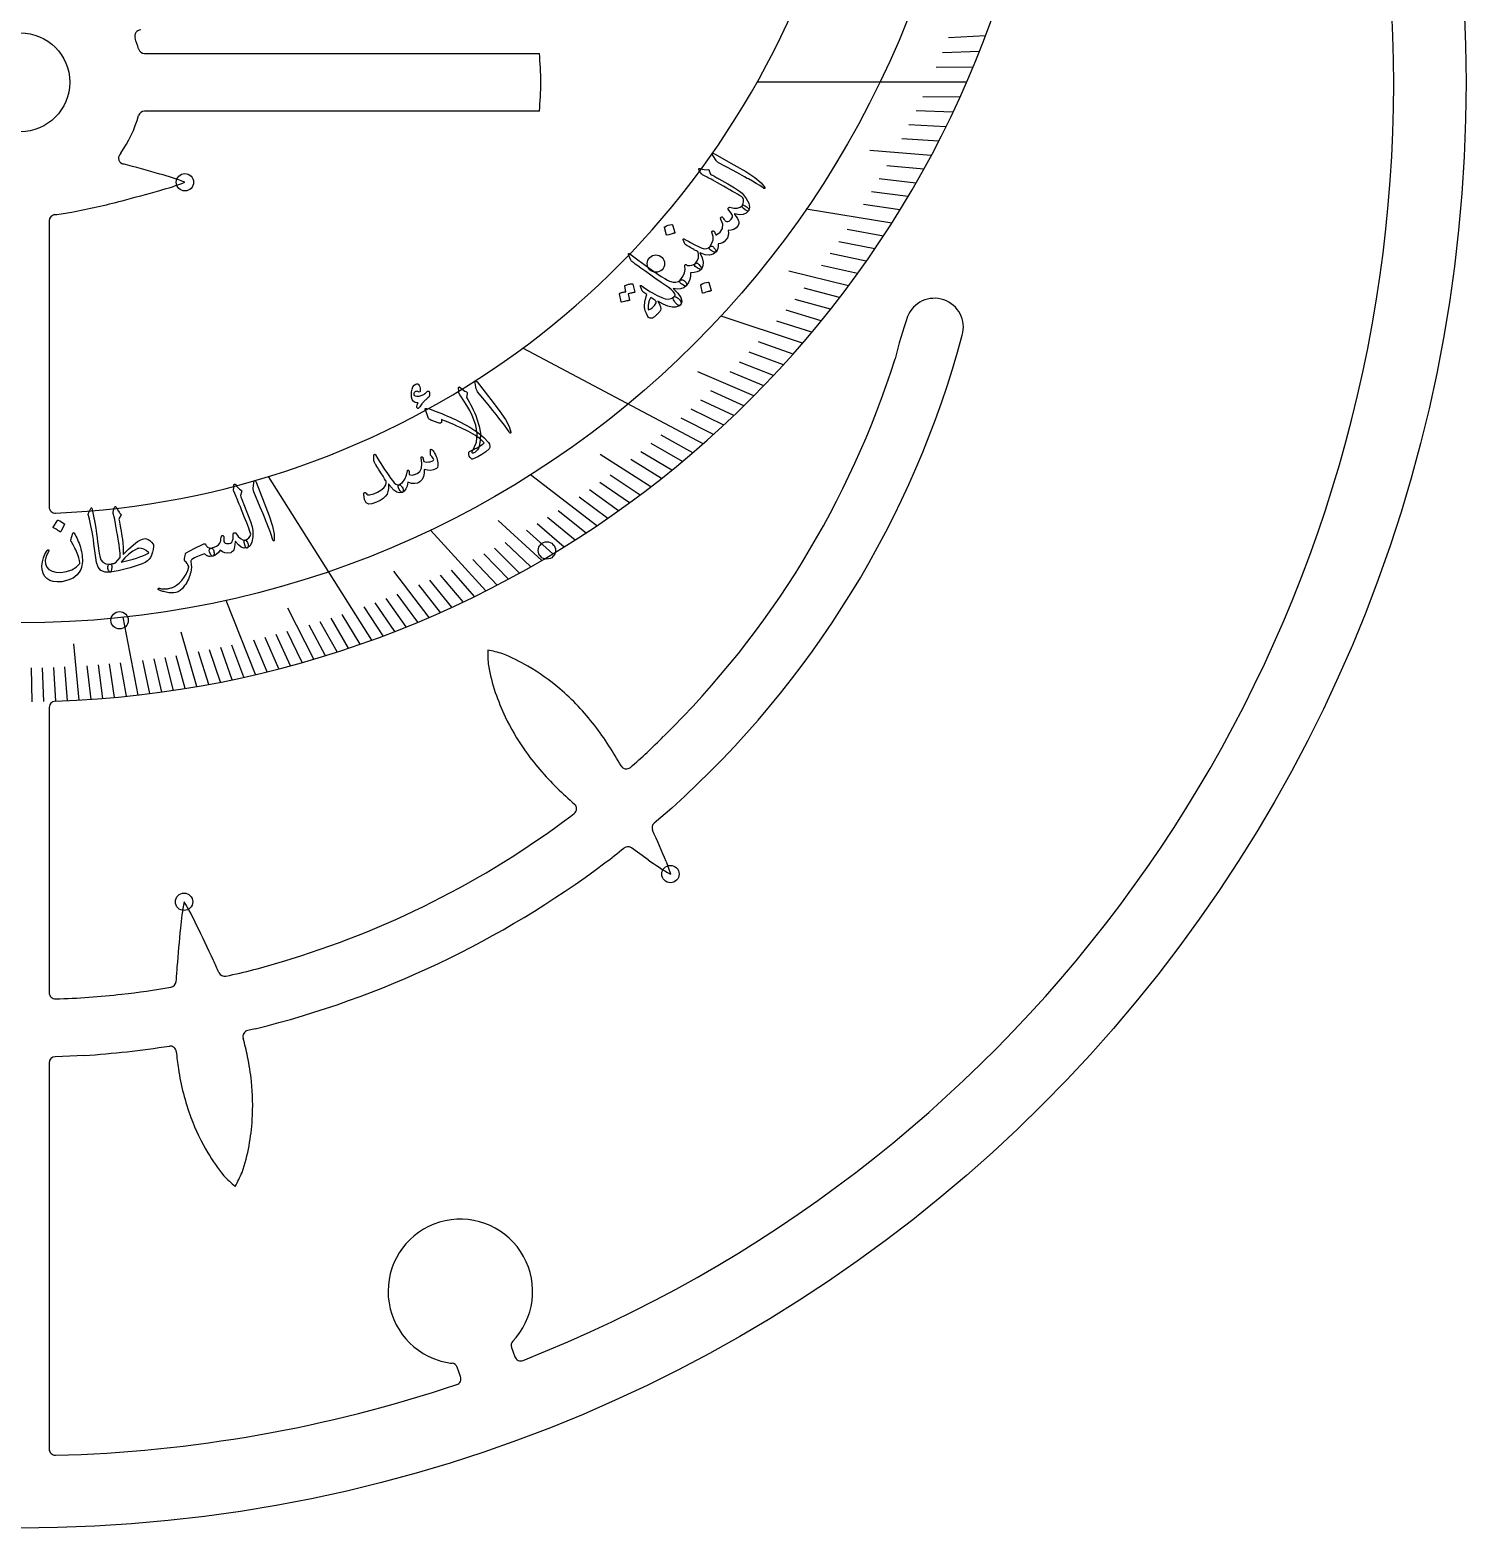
# Model space of a CAD drawing. Header units: millimetres. Extents: x -58 to 58, y -58 to 59.
# Drawn here: x 0.4 to 58.5, y -58.5 to 2.1 of the extents above; entities that cross this region are included whole.
import ezdxf

# ---------------------------------------------------------------- set-up
doc = ezdxf.new("R2010")
doc.units = ezdxf.units.MM
for name, color, linetype in [('CUT_INNER', 6, 'Continuous'), ('CUT_OUTER', 1, 'Continuous'), ('ENGRAVE', 7, 'Continuous'), ('ENGRAVE_FINE', 8, 'Continuous'), ('TEXT', 5, 'Continuous')]:
    doc.layers.add(name, color=color, linetype=linetype)

msp = doc.modelspace()

# ---------------------------------------------------------------- linework, layer by layer
at = {"layer": 'CUT_INNER'}
for points in [[(5.026, 1.17), (20.998, 1.17), (21.004, 1.17)], [(21.004, -1.17), (20.998, -1.17), (5.026, -1.17)], [(4.064, -2.864), (4.026, -2.918)], [(1.17, -5.604), (1.17, -17.182)], [(1.17, -25.292), (1.17, -36.837)], [(22.275, -29.697), (22.414, -29.588)], [(26.36, -29.369), (25.651, -29.978)], [(25.408, -31.459), (24.977, -31.156), (24.725, -30.977)], [(26.13, -31.532), (26.307, -32.032), (26.308, -32.038)], [(9.509, -38.3), (9.203, -38.369)], [(2.597, -39.378), (1.409, -39.43)], [(1.17, -39.68), (1.17, -55.307)], [(20.064, -50.785), (19.927, -50.937)], [(19.877, -51.191), (20.015, -51.571)], [(17.817, -52.371), (17.678, -51.992)]]:
    msp.add_lwpolyline(points, dxfattribs=at)
msp.add_circle((0, 0), 2, dxfattribs=at)
for centre, radius, start, end in [((0, 0), 55.575, 291.47125, 58.28568), ((0.001, 16.716), 41.782, 271.93518, 344.73033), ((0, 16.716), 34.178, 272.39737, 339.5491), ((4.877, 1.867), 0.25, 90.04431, 200.39063), ((0.144, 0.049), 4.82, 15.65934, 21.04197), ((5.025, 1.42), 0.25, 196.17187, 270), ((9.129, 0), 11.932, 354.37423, 5.62577), ((5.025, -1.42), 0.25, 90, 163.82813), ((0.007, -0.004), 4.964, 324.81812, 344.26483), ((4.228, -3.065), 0.25, 144.14062, 255.15216), ((-13.638, -71.232), 70.22, 74.06078, 75.31389), ((3.394, 4.242), 8.907, 284.63437, 291.52145), ((3.397, -12.321), 8.898, 68.47682, 75.36228), ((-4.592, 28.565), 34.477, 282.89225, 284.63392), ((-12.831, 60.171), 67.138, 284.6226, 285.97288), ((1.42, -5.604), 0.25, 97.27118, 180), ((0.135, 5.188), 10.618, 276.77855, 280.56562), ((-1.712, 15.968), 21.555, 280.13861, 282.90041), ((36.989, -9.911), 1.17, 343.88248, 158.40081), ((53.477, -15.594), 18.609, 160.82147, 166.29209), ((0, 0), 39.463, 311.90933, 344.96716), ((0, 0), 37.123, 314.50009, 342.46619), ((1.42, -17.182), 0.25, 180, 272.28516), ((26.387, -22.937), 7.475, 180.27041, 185.11999), ((17.644, -29.239), 6.393, 72.88638, 78.55713), ((26.079, -22.341), 7.247, 190.0382, 198.87069), ((16.852, -29.873), 7.255, 59.48991, 68.37635), ((15.965, -31.431), 9.048, 49.62313, 59.65949), ((27.673, -21.832), 8.92, 198.65721, 205.50107), ((15.699, -31.745), 9.459, 43.40969, 49.62455), ((1.42, -25.292), 0.25, 91.9357, 180), ((15.072, -32.333), 10.319, 37.7374, 43.38837), ((28.03, -21.661), 9.317, 205.50236, 215.01538), ((13.662, -33.419), 12.098, 32.89182, 37.72022), ((10.951, -11.65), 21.14, 310.52015, 315.46151), ((28.847, -21.094), 10.311, 214.99041, 220.64969), ((11.929, -34.561), 14.174, 29.15417, 32.96482), ((30.192, -19.935), 12.086, 220.66699, 225.50506), ((24.524, -27.531), 0.25, 210.02276, 310.67797), ((31.773, -18.347), 14.327, 225.44356, 229.27473), ((0, 0), 37.123, 286.53398, 306.87297), ((22.26, -29.392), 0.25, 308.13559, 48.39419), ((25.814, -30.167), 0.25, 130.67797, 203.88582), ((-20.539, -50.912), 50.533, 22.55177, 24.11164), ((10.743, -14.308), 21.572, 306.76151, 309.368), ((24.58, -31.181), 0.25, 54.53227, 128.13559), ((30.663, -24.267), 8.908, 233.84303, 240.72977), ((0.001, -0.001), 39.462, 283.94293, 306.82513), ((15.353, -34.914), 8.898, 168.64642, 175.53173), ((-0.95, -37.841), 8.907, 24.80382, 31.69105), ((77.219, -41.365), 71.097, 174.23294, 175.50796), ((-53.135, -63.686), 67.138, 24.7921, 26.14237), ((-9.24, -43.546), 18.845, 23.52235, 25.16398), ((2.867, -10.507), 26.236, 282.00192, 287.06166), ((25.852, -37.434), 19.581, 175.20195, 176.91643), ((8.268, -35.925), 0.25, 203.49897, 282.71186), ((1.42, -36.837), 0.25, 180, 272.54237), ((0.598, -6.707), 30.392, 271.57122, 276.64609), ((1.89, -14.117), 22.886, 275.57876, 280.58597), ((6.051, -36.367), 0.25, 280.16949, 356.84001), ((9.258, -38.613), 0.25, 102.71186, 195.26726), ((0.268, -41.195), 9.104, 11.23224, 16.04532), ((0.045, -0.508), 38.953, 273.75722, 278.83978), ((6.064, -39.246), 0.25, 5.07173, 97.62712), ((14.693, -38.574), 8.406, 184.43731, 189.20545), ((1.42, -39.68), 0.25, 92.54237, 180), ((16.596, -38.358), 10.319, 188.69841, 194.34938), ((-0.903, -41.497), 10.311, 5.95143, 11.61071), ((0.086, -41.398), 9.317, 356.46337, 5.9764), ((15.762, -38.568), 9.459, 194.3707, 200.58557), ((15.377, -38.713), 9.048, 200.58414, 210.6205), ((0.482, -41.423), 8.92, 349.61822, 356.46208), ((2.123, -41.751), 7.247, 340.99922, 349.83171), ((13.846, -39.644), 7.255, 210.45092, 219.33737), ((12.845, -39.814), 6.393, 223.84739, 229.51815), ((2.142, -41.08), 7.475, 331.23142, 336.08101), ((17.807, -48.925), 2.925, 320.50492, 253.00492), ((20.112, -51.105), 0.25, 137.8125, 200), ((17.766, -49.089), 2.756, 252.83238, 264.0493), ((17.443, -52.077), 0.25, 20, 81.5625), ((20.25, -51.486), 0.25, 200, 291.62109), ((0.003, -0.016), 55.558, 271.4689, 288.53169), ((17.582, -52.457), 0.25, 288.45703, 20), ((1.42, -55.307), 0.25, 180, 271.58203)]:
    msp.add_arc(centre, radius, start, end, dxfattribs=at)
at = {"layer": 'CUT_OUTER'}
msp.add_circle((0, 0), 58.5, dxfattribs=at)
at = {"layer": 'ENGRAVE'}
for points in [[(38.294, 0), (29.811, 0)], [(35.262, -5.698), (31.803, -5.139)], [(31.653, -10.559), (28.355, -9.458)], [(27.635, -14.623), (20.33, -10.757)], [(14.22, -22.572), (10.049, -15.951)], [(23.334, -17.944), (20.651, -15.881)], [(18.84, -20.578), (16.593, -18.123)], [(9.519, -23.968), (8.325, -20.964)], [(4.77, -24.793), (4.165, -21.647)]]:
    msp.add_lwpolyline(points, dxfattribs=at)
for centre, radius in [((0, 16.717), 38.589), ((6.662, -4.044), 0.351), ((25.719, -7.338), 0.351), ((21.306, -18.945), 0.351), ((4.016, -21.77), 0.351), ((26.309, -32.038), 0.351), ((6.629, -33.161), 0.351)]:
    msp.add_circle(centre, radius, dxfattribs=at)
at = {"layer": 'ENGRAVE_FINE'}
for points in [[(39.059, 1.876), (37.562, 1.804)], [(38.812, 1.242), (37.315, 1.194)], [(38.557, 0.617), (37.059, 0.593)], [(38.022, -0.608), (36.524, -0.584)], [(37.743, -1.208), (36.246, -1.16)], [(37.457, -1.799), (35.96, -1.727)], [(37.163, -2.382), (35.668, -2.286)], [(36.862, -2.956), (34.369, -2.756)], [(36.555, -3.521), (35.065, -3.378)], [(36.241, -4.078), (34.754, -3.911)], [(35.921, -4.627), (34.437, -4.436)], [(35.594, -5.167), (34.114, -4.952)], [(34.924, -6.221), (33.453, -5.96)], [(34.58, -6.736), (33.115, -6.451)], [(34.231, -7.243), (32.771, -6.934)], [(33.518, -8.231), (31.101, -7.637)], [(33.877, -7.741), (32.423, -7.409)], [(33.154, -8.713), (31.714, -8.334)], [(32.785, -9.186), (31.353, -8.785)], [(32.035, -10.109), (30.618, -9.662)], [(32.412, -9.652), (30.987, -9.227)], [(31.267, -11), (29.869, -10.508)], [(30.484, -11.859), (29.105, -11.323)], [(30.877, -11.433), (29.489, -10.919)], [(29.686, -12.687), (27.42, -11.718)], [(30.087, -12.277), (28.719, -11.718)], [(29.282, -13.089), (27.936, -12.487)], [(28.465, -13.871), (27.142, -13.227)], [(28.875, -13.484), (27.541, -12.861)], [(28.051, -14.25), (26.742, -13.585)], [(27.216, -14.987), (25.933, -14.28)], [(25.513, -16.373), (23.467, -15.059)], [(26.37, -15.694), (25.114, -14.947)], [(26.794, -15.344), (25.524, -14.617)], [(25.943, -16.037), (24.702, -15.27)], [(24.648, -17.022), (23.453, -16.197)], [(25.082, -16.701), (23.871, -15.895)], [(23.774, -17.644), (22.611, -16.781)], [(24.212, -17.337), (23.032, -16.492)], [(22.892, -18.238), (21.762, -17.338)], [(21.107, -19.344), (19.341, -17.726)], [(21.555, -19.077), (20.479, -18.125)], [(22.003, -18.804), (20.908, -17.869)], [(22.448, -18.524), (21.336, -17.607)], [(20.656, -19.604), (19.617, -18.617)], [(19.296, -20.344), (18.315, -19.309)], [(19.751, -20.104), (18.75, -19.085)], [(20.204, -19.857), (19.184, -18.854)], [(16.543, -21.652), (15.112, -19.78)], [(17.925, -21.026), (17.004, -19.946)], [(18.383, -20.805), (17.442, -19.74)], [(17.005, -21.45), (16.125, -20.341)], [(17.465, -21.241), (16.565, -20.147)], [(15.152, -22.223), (14.359, -21.061)], [(15.616, -22.038), (14.802, -20.889)], [(16.08, -21.849), (15.244, -20.712)], [(11.877, -23.343), (10.824, -21.273)], [(13.285, -22.898), (12.583, -21.689)], [(13.753, -22.738), (13.028, -21.54)], [(14.686, -22.401), (13.916, -21.226)], [(7.149, -24.451), (6.504, -22.246)], [(10.935, -23.61), (10.351, -22.349)], [(11.406, -23.48), (10.799, -22.228)], [(12.347, -23.201), (11.692, -21.97)], [(12.816, -23.052), (12.138, -21.832)], [(2.386, -24.998), (2.169, -22.725)], [(8.098, -24.274), (7.661, -22.965)], [(8.572, -24.178), (8.11, -22.875)], [(9.045, -24.076), (8.559, -22.781)], [(9.991, -23.854), (9.456, -22.576)], [(10.463, -23.735), (9.904, -22.465)], [(2.863, -24.968), (2.707, -23.607)], [(3.34, -24.933), (3.158, -23.574)], [(3.817, -24.892), (3.609, -23.536)], [(4.294, -24.845), (4.06, -23.493)], [(5.246, -24.736), (4.961, -23.392)], [(5.722, -24.673), (5.412, -23.334)], [(6.198, -24.604), (5.862, -23.27)], [(6.673, -24.53), (6.312, -23.202)], [(7.623, -24.365), (7.212, -23.049)], [(0.477, -25.064), (0.451, -23.695)], [(0.955, -25.056), (0.903, -23.688)], [(1.432, -25.042), (1.354, -23.675)], [(1.909, -25.023), (1.805, -23.657)]]:
    msp.add_lwpolyline(points, dxfattribs=at)
at = {"layer": 'TEXT'}
for points in [[(28.036, -2.974), (28, -2.908), (27.996, -2.872), (28.024, -2.867), (28.084, -2.893), (28.871, -3.341), (29.354, -3.616), (29.724, -3.858), (29.98, -4.07), (30.121, -4.251), (30.128, -4.271), (30.13, -4.286), (30.126, -4.294), (30.115, -4.297), (30.103, -4.296), (30.089, -4.292), (30.073, -4.285), (30.055, -4.274), (29.925, -4.182), (29.782, -4.092), (29.627, -4.001), (29.46, -3.912), (29.417, -3.887), (29.3, -3.823), (29.109, -3.718), (28.844, -3.572), (28.254, -3.253), (28.224, -3.234), (28.199, -3.213), (28.177, -3.192), (28.16, -3.169)], [(27.558, -3.7), (27.524, -3.645), (27.497, -3.602), (27.476, -3.571), (27.463, -3.551), (27.455, -3.537), (27.451, -3.525), (27.452, -3.514), (27.457, -3.503), (27.466, -3.494), (27.478, -3.49), (27.492, -3.49), (27.509, -3.494), (27.59, -3.517), (27.668, -3.531), (27.743, -3.536), (27.815, -3.531), (27.837, -3.531), (27.855, -3.54), (27.87, -3.557), (27.881, -3.584), (27.927, -3.714), (27.972, -3.74), (28.015, -3.765), (28.058, -3.79), (28.1, -3.814), (28.142, -3.837), (28.182, -3.861), (28.222, -3.883), (28.262, -3.905), (28.625, -4.108), (28.904, -4.273), (29.099, -4.401), (29.209, -4.492), (29.377, -4.7), (29.477, -4.887), (29.51, -5.052), (29.474, -5.194), (29.472, -5.197), (29.47, -5.2), (29.467, -5.203), (29.465, -5.206), (29.435, -5.211), (29.389, -5.194), (29.326, -5.155), (29.246, -5.094), (29.218, -5.069), (29.203, -5.044), (29.199, -5.02), (29.208, -4.996), (29.25, -4.909), (29.269, -4.826), (29.266, -4.747), (29.242, -4.671), (29.178, -4.628), (29.104, -4.581), (29.02, -4.529), (28.926, -4.474), (28.823, -4.414), (28.71, -4.35), (28.589, -4.282), (28.458, -4.209), (28.331, -4.137), (28.216, -4.073), (28.114, -4.016), (28.025, -3.966), (27.949, -3.924), (27.886, -3.888), (27.836, -3.86), (27.799, -3.839), (27.61, -3.742), (27.592, -3.731), (27.578, -3.72), (27.567, -3.709), (27.558, -3.7)], [(27.998, -6.119), (27.99, -6.097), (27.986, -6.077), (27.985, -6.059), (27.988, -6.044), (27.995, -6.031), (28.005, -6.022), (28.018, -6.016), (28.035, -6.015), (28.053, -6.019), (28.069, -6.03), (28.084, -6.047), (28.098, -6.071), (28.104, -6.085), (28.11, -6.099), (28.117, -6.114), (28.124, -6.128), (28.131, -6.142), (28.138, -6.157), (28.144, -6.173), (28.15, -6.189), (28.321, -6.061), (28.412, -5.912), (28.423, -5.742), (28.353, -5.552), (28.344, -5.531), (28.339, -5.512), (28.337, -5.495), (28.339, -5.481), (28.345, -5.468), (28.354, -5.458), (28.366, -5.452), (28.382, -5.449), (28.398, -5.451), (28.414, -5.459), (28.429, -5.473), (28.442, -5.492), (28.474, -5.54), (28.502, -5.578), (28.527, -5.606), (28.55, -5.623), (28.59, -5.638), (28.632, -5.636), (28.677, -5.619), (28.724, -5.585), (28.767, -5.541), (28.797, -5.497), (28.812, -5.454), (28.813, -5.409), (28.799, -5.359), (28.766, -5.297), (28.716, -5.222), (28.648, -5.134), (28.64, -5.123), (28.638, -5.111), (28.642, -5.097), (28.651, -5.082), (28.664, -5.068), (28.677, -5.06), (28.691, -5.056), (28.706, -5.058), (28.87, -5.092), (29.009, -5.093), (29.122, -5.059), (29.21, -4.993), (29.231, -4.981), (29.258, -4.979), (29.291, -4.986), (29.331, -5.004), (29.372, -5.026), (29.406, -5.049), (29.434, -5.074), (29.456, -5.101), (29.473, -5.129), (29.482, -5.153), (29.483, -5.174), (29.476, -5.191), (29.372, -5.292), (29.244, -5.349), (29.092, -5.361), (28.916, -5.329), (28.907, -5.327), (28.902, -5.329), (28.901, -5.335), (28.905, -5.344), (28.967, -5.435), (29.015, -5.513), (29.05, -5.578), (29.07, -5.63), (29.078, -5.676), (29.077, -5.72), (29.067, -5.76), (29.048, -5.798), (28.965, -5.892), (28.87, -5.955), (28.764, -5.989), (28.647, -5.993), (28.657, -6.099), (28.645, -6.199), (28.611, -6.292), (28.555, -6.379), (28.486, -6.45), (28.411, -6.5), (28.33, -6.528), (28.243, -6.535), (28.244, -6.632), (28.23, -6.719), (28.2, -6.797), (28.155, -6.865), (28.122, -6.88), (28.071, -6.869), (28, -6.834), (27.91, -6.773), (27.888, -6.748), (27.879, -6.72), (27.883, -6.688), (27.901, -6.653), (27.988, -6.507), (28.033, -6.369), (28.037, -6.24), (27.998, -6.119)], [(26.065, -5.873), (26.065, -5.867), (26.067, -5.861), (26.071, -5.854), (26.078, -5.847), (26.145, -5.814), (26.214, -5.788), (26.285, -5.77), (26.359, -5.758), (26.368, -5.758), (26.375, -5.761), (26.38, -5.767), (26.384, -5.774), (26.487, -6.083), (26.488, -6.092), (26.484, -6.099), (26.475, -6.104), (26.461, -6.108), (26.449, -6.11), (26.43, -6.115), (26.405, -6.122), (26.373, -6.131), (26.334, -6.141), (26.289, -6.155), (26.236, -6.171), (26.175, -6.19), (26.167, -6.191), (26.16, -6.19), (26.156, -6.187), (26.154, -6.18)], [(26.918, -6.569), (26.907, -6.558), (26.893, -6.538), (26.878, -6.509), (26.861, -6.472), (26.847, -6.435), (26.835, -6.405), (26.827, -6.382), (26.822, -6.366), (26.824, -6.346), (26.834, -6.337), (26.854, -6.339), (26.882, -6.352), (26.901, -6.362), (26.922, -6.373), (26.948, -6.387), (26.977, -6.402), (27.01, -6.419), (27.045, -6.438), (27.083, -6.459), (27.124, -6.482), (27.298, -6.574), (27.44, -6.645), (27.549, -6.694), (27.626, -6.722), (27.704, -6.733), (27.776, -6.725), (27.842, -6.698), (27.901, -6.653), (27.917, -6.639), (27.936, -6.631), (27.956, -6.628), (27.977, -6.63), (28.002, -6.637), (28.025, -6.65), (28.047, -6.669), (28.067, -6.695), (28.115, -6.757), (28.146, -6.807), (28.159, -6.843), (28.155, -6.865), (28.034, -6.958), (27.887, -6.996), (27.712, -6.976), (27.511, -6.901), (27.504, -6.899), (27.5, -6.899), (27.499, -6.902), (27.501, -6.907), (27.591, -7.102), (27.63, -7.276), (27.619, -7.429), (27.558, -7.559), (27.547, -7.57), (27.532, -7.575), (27.514, -7.574), (27.493, -7.567), (27.466, -7.553), (27.432, -7.534), (27.393, -7.511), (27.347, -7.482), (27.307, -7.449), (27.287, -7.415), (27.288, -7.378), (27.31, -7.34), (27.39, -7.221), (27.436, -7.102), (27.448, -6.984), (27.425, -6.866), (27.417, -6.857), (27.396, -6.843), (27.362, -6.825), (27.316, -6.801), (27.287, -6.787), (27.252, -6.768), (27.212, -6.745), (27.165, -6.717), (27.112, -6.686), (27.053, -6.651), (26.989, -6.612), (26.918, -6.569)], [(26.465, -8.858), (26.432, -8.8), (26.415, -8.753), (26.415, -8.717), (26.432, -8.691), (26.462, -8.664), (26.484, -8.639), (26.496, -8.616), (26.499, -8.595), (26.478, -8.534), (26.424, -8.464), (26.337, -8.385), (26.219, -8.296), (25.933, -8.098), (25.679, -7.921), (25.458, -7.764), (25.268, -7.629), (25.109, -7.516), (24.982, -7.425), (24.886, -7.356), (24.82, -7.309), (24.779, -7.276), (24.746, -7.247), (24.722, -7.221), (24.707, -7.199), (24.623, -7.01), (24.611, -6.958), (24.614, -6.93), (24.631, -6.924), (24.663, -6.942), (24.988, -7.186), (25.278, -7.398), (25.533, -7.58), (25.753, -7.732), (25.936, -7.854), (26.084, -7.946), (26.195, -8.01), (26.27, -8.045), (26.411, -8.083), (26.53, -8.09), (26.628, -8.066), (26.705, -8.01), (26.729, -7.993), (26.76, -7.988), (26.796, -7.994), (26.838, -8.012), (26.873, -8.034), (26.903, -8.06), (26.927, -8.092), (26.947, -8.128), (26.959, -8.162), (26.963, -8.192), (26.959, -8.216), (26.948, -8.236), (26.844, -8.318), (26.72, -8.364), (26.577, -8.371), (26.416, -8.341), (26.61, -8.537), (26.728, -8.709), (26.771, -8.854), (26.737, -8.974), (26.719, -8.997), (26.701, -9.013), (26.683, -9.024), (26.663, -9.029), (26.639, -9.029), (26.614, -9.02), (26.589, -9.004), (26.563, -8.979), (26.55, -8.964), (26.537, -8.949), (26.524, -8.934), (26.511, -8.919), (26.499, -8.904), (26.487, -8.889), (26.476, -8.874), (26.465, -8.858)], [(27.31, -7.34), (27.337, -7.324), (27.358, -7.315), (27.375, -7.311), (27.387, -7.314), (27.401, -7.323), (27.417, -7.335), (27.434, -7.352), (27.453, -7.372), (27.511, -7.441), (27.547, -7.496), (27.563, -7.535), (27.558, -7.559), (27.481, -7.626), (27.382, -7.673), (27.263, -7.702), (27.122, -7.711), (27.125, -7.843), (27.096, -7.975), (27.036, -8.107), (26.945, -8.238), (26.931, -8.248), (26.914, -8.252), (26.894, -8.248), (26.872, -8.236), (26.738, -8.153), (26.723, -8.144), (26.71, -8.13), (26.7, -8.112), (26.692, -8.089), (26.688, -8.069), (26.688, -8.05), (26.693, -8.031), (26.702, -8.013), (26.809, -7.856), (26.876, -7.709), (26.904, -7.572), (26.892, -7.445), (26.889, -7.428), (26.89, -7.413), (26.896, -7.399), (26.905, -7.386), (26.916, -7.377), (26.927, -7.373), (26.939, -7.376), (26.952, -7.384), (26.962, -7.393), (26.972, -7.4), (26.981, -7.405), (26.989, -7.408), (27.086, -7.411), (27.172, -7.401), (27.247, -7.377), (27.31, -7.34)], [(24.46, -8.246), (24.46, -8.239), (24.462, -8.233), (24.467, -8.227), (24.475, -8.22), (24.51, -8.206), (24.544, -8.192), (24.579, -8.181), (24.614, -8.171), (24.65, -8.163), (24.686, -8.157), (24.724, -8.152), (24.762, -8.149), (24.771, -8.151), (24.778, -8.155), (24.784, -8.161), (24.788, -8.17), (24.862, -8.491), (24.861, -8.496), (24.856, -8.501), (24.847, -8.505), (24.833, -8.508), (24.823, -8.509), (24.807, -8.511), (24.786, -8.515), (24.76, -8.521), (24.728, -8.528), (24.69, -8.537), (24.646, -8.548), (24.596, -8.56), (24.649, -8.811), (24.649, -8.82), (24.644, -8.827), (24.635, -8.832), (24.62, -8.834), (24.608, -8.835), (24.588, -8.839), (24.562, -8.843), (24.53, -8.849), (24.49, -8.857), (24.442, -8.867), (24.388, -8.878), (24.325, -8.892), (24.318, -8.892), (24.312, -8.889), (24.309, -8.885), (24.308, -8.878), (24.249, -8.562), (24.25, -8.556), (24.252, -8.55), (24.257, -8.543), (24.265, -8.537), (24.294, -8.524), (24.323, -8.512), (24.352, -8.502), (24.382, -8.493), (24.412, -8.487), (24.442, -8.482), (24.473, -8.478), (24.504, -8.475)], [(25.953, -8.714), (26.093, -8.762), (26.219, -8.774), (26.332, -8.751), (26.432, -8.691), (26.46, -8.676), (26.493, -8.673), (26.53, -8.683), (26.571, -8.705), (26.591, -8.72), (26.61, -8.735), (26.629, -8.751), (26.648, -8.769), (26.666, -8.787), (26.683, -8.807), (26.698, -8.828), (26.712, -8.851), (26.733, -8.89), (26.744, -8.924), (26.747, -8.95), (26.739, -8.971), (26.696, -9.017), (26.645, -9.053), (26.589, -9.079), (26.526, -9.097), (26.373, -9.098), (26.201, -9.06), (26.007, -8.98), (25.794, -8.86), (25.868, -8.984), (25.911, -9.087), (25.924, -9.167), (25.907, -9.226), (25.891, -9.25), (25.872, -9.274), (25.851, -9.299), (25.829, -9.325), (25.805, -9.351), (25.778, -9.377), (25.749, -9.405), (25.718, -9.434), (25.66, -9.484), (25.612, -9.52), (25.575, -9.542), (25.548, -9.549), (25.493, -9.548), (25.448, -9.536), (25.414, -9.512), (25.39, -9.477), (25.333, -9.35), (25.291, -9.249), (25.266, -9.173), (25.258, -9.123), (25.256, -9.066), (25.259, -9.006), (25.265, -8.943), (25.275, -8.878), (25.289, -8.811), (25.307, -8.741), (25.328, -8.668), (25.353, -8.593), (25.234, -8.505), (25.22, -8.493), (25.207, -8.483), (25.196, -8.473), (25.186, -8.464), (25.177, -8.456), (25.17, -8.448), (25.164, -8.44), (25.161, -8.432), (25.09, -8.258), (25.084, -8.232), (25.095, -8.222), (25.124, -8.228), (25.169, -8.251), (25.274, -8.325), (25.377, -8.395), (25.478, -8.459), (25.578, -8.519), (25.675, -8.574), (25.77, -8.625), (25.863, -8.672), (25.953, -8.714)], [(27.532, -8.208), (27.532, -8.201), (27.534, -8.194), (27.539, -8.188), (27.547, -8.18), (27.618, -8.145), (27.69, -8.117), (27.765, -8.096), (27.842, -8.083), (27.851, -8.083), (27.859, -8.086), (27.864, -8.092), (27.866, -8.1), (27.955, -8.42), (27.955, -8.43), (27.951, -8.437), (27.941, -8.443), (27.927, -8.446), (27.914, -8.449), (27.894, -8.454), (27.868, -8.462), (27.834, -8.471), (27.794, -8.483), (27.745, -8.498), (27.69, -8.516), (27.627, -8.536), (27.617, -8.538), (27.611, -8.537), (27.607, -8.533), (27.605, -8.527)], [(25.515, -8.702), (25.502, -8.726), (25.489, -8.752), (25.476, -8.778), (25.463, -8.806), (25.45, -8.836), (25.439, -8.867), (25.429, -8.901), (25.421, -8.937), (25.413, -8.972), (25.407, -9.006), (25.403, -9.04), (25.401, -9.075), (25.402, -9.108), (25.406, -9.141), (25.412, -9.173), (25.421, -9.205), (25.508, -9.173), (25.588, -9.114), (25.66, -9.029), (25.726, -8.918), (25.73, -8.895), (25.724, -8.869), (25.708, -8.841), (25.682, -8.811)], [(18.408, -12.178), (18.399, -12.103), (18.409, -12.069), (18.437, -12.075), (18.483, -12.121), (19.039, -12.836), (19.381, -13.274), (19.63, -13.639), (19.786, -13.932), (19.848, -14.153), (19.847, -14.175), (19.843, -14.189), (19.836, -14.196), (19.825, -14.194), (19.814, -14.189), (19.802, -14.179), (19.791, -14.166), (19.779, -14.15), (19.693, -14.015), (19.595, -13.877), (19.486, -13.735), (19.366, -13.588), (19.336, -13.549), (19.252, -13.445), (19.116, -13.275), (18.926, -13.039), (18.503, -12.519), (18.483, -12.49), (18.467, -12.461), (18.455, -12.433), (18.448, -12.406)], [(16.528, -12.737), (16.494, -12.767), (16.461, -12.795), (16.431, -12.821), (16.404, -12.845), (16.38, -12.866), (16.359, -12.886), (16.341, -12.905), (16.326, -12.921), (16.312, -12.939), (16.295, -12.96), (16.275, -12.986), (16.252, -13.015), (16.226, -13.048), (16.198, -13.086), (16.167, -13.127), (16.133, -13.173), (16.118, -13.19), (16.102, -13.198), (16.085, -13.199), (16.068, -13.192), (16.044, -13.163), (16.042, -13.117), (16.061, -13.052), (16.101, -12.969), (16.034, -12.966), (15.979, -12.953), (15.934, -12.932), (15.9, -12.902), (15.86, -12.832), (15.834, -12.746), (15.824, -12.644), (15.83, -12.526), (15.85, -12.412), (15.885, -12.321), (15.935, -12.254), (16, -12.21), (16.044, -12.199), (16.082, -12.207), (16.114, -12.232), (16.141, -12.275), (16.161, -12.327), (16.174, -12.377), (16.18, -12.425), (16.18, -12.472), (16.174, -12.508), (16.162, -12.53), (16.143, -12.536), (16.118, -12.528), (16.086, -12.512), (16.054, -12.505), (16.024, -12.506), (15.994, -12.516), (15.966, -12.531), (15.945, -12.551), (15.93, -12.576), (15.923, -12.605), (15.922, -12.636), (15.93, -12.66), (15.947, -12.677), (15.972, -12.688), (16.051, -12.701), (16.137, -12.697), (16.227, -12.674), (16.324, -12.632), (16.332, -12.628), (16.34, -12.622), (16.349, -12.615), (16.359, -12.607), (16.369, -12.598), (16.38, -12.588), (16.392, -12.577), (16.405, -12.566), (16.419, -12.554), (16.431, -12.543), (16.442, -12.534), (16.452, -12.525), (16.461, -12.517), (16.469, -12.511), (16.476, -12.505), (16.482, -12.501), (16.495, -12.496), (16.508, -12.494), (16.52, -12.497), (16.531, -12.504), (16.54, -12.511), (16.547, -12.519), (16.551, -12.528), (16.554, -12.537), (16.558, -12.612), (16.555, -12.67), (16.545, -12.712), (16.528, -12.737)], [(18.564, -14.742), (18.538, -14.813), (18.501, -14.876), (18.452, -14.929), (18.392, -14.974), (18.355, -14.993), (18.325, -15.002), (18.303, -15.002), (18.29, -14.991), (18.285, -14.97), (18.288, -14.943), (18.301, -14.909), (18.323, -14.87), (18.454, -14.561), (18.491, -14.227), (18.435, -13.868), (18.286, -13.484), (18.184, -13.282), (18.073, -13.085), (17.954, -12.894), (17.828, -12.707), (17.792, -12.653), (17.766, -12.609), (17.75, -12.574), (17.744, -12.548), (17.742, -12.51), (17.741, -12.477), (17.739, -12.447), (17.737, -12.423), (17.736, -12.402), (17.735, -12.385), (17.734, -12.373), (17.734, -12.364), (17.737, -12.351), (17.741, -12.342), (17.747, -12.335), (17.754, -12.33), (17.766, -12.328), (17.776, -12.329), (17.785, -12.332), (17.791, -12.338), (17.865, -12.407), (17.928, -12.46), (17.982, -12.497), (18.025, -12.518), (18.058, -12.532), (18.078, -12.552), (18.088, -12.578), (18.086, -12.61), (18.058, -12.753), (18.114, -12.841), (18.169, -12.935), (18.223, -13.035), (18.276, -13.139), (18.328, -13.249), (18.379, -13.365), (18.429, -13.486), (18.479, -13.613), (18.57, -13.91), (18.615, -14.198), (18.613, -14.475), (18.564, -14.742)], [(18.172, -14.944), (18.289, -14.889), (18.393, -14.838), (18.485, -14.789), (18.565, -14.743), (18.632, -14.7), (18.688, -14.661), (18.733, -14.625), (18.765, -14.592), (18.623, -14.446), (18.414, -14.294), (18.138, -14.135), (17.796, -13.967), (17.666, -13.908), (17.547, -13.853), (17.437, -13.805), (17.337, -13.762), (17.247, -13.725), (17.167, -13.694), (17.097, -13.669), (17.037, -13.65), (17.037, -13.76), (17.023, -13.781), (17.004, -13.793), (16.982, -13.796), (16.955, -13.789), (16.609, -13.669), (16.574, -13.651), (16.544, -13.627), (16.521, -13.598), (16.503, -13.563), (16.393, -13.258), (16.386, -13.236), (16.384, -13.219), (16.387, -13.206), (16.395, -13.198), (16.452, -13.194), (16.561, -13.22), (16.721, -13.275), (16.933, -13.358), (17.052, -13.407), (17.168, -13.455), (17.282, -13.504), (17.392, -13.552), (17.5, -13.601), (17.605, -13.65), (17.707, -13.699), (17.806, -13.748), (18.194, -13.959), (18.513, -14.165), (18.762, -14.368), (18.939, -14.569), (18.984, -14.649), (19.005, -14.719), (19, -14.78), (18.969, -14.83), (18.833, -14.951), (18.68, -15.06), (18.508, -15.155), (18.319, -15.237), (18.301, -15.244), (18.286, -15.247), (18.272, -15.246), (18.261, -15.241), (18.202, -15.187), (18.163, -15.128), (18.144, -15.066), (18.144, -14.998), (18.148, -14.976), (18.154, -14.96), (18.162, -14.949), (18.172, -14.944)], [(15.323, -16.295), (15.353, -16.295), (15.381, -16.305), (15.407, -16.323), (15.431, -16.35), (15.456, -16.387), (15.475, -16.423), (15.488, -16.461), (15.496, -16.498), (15.498, -16.533), (15.493, -16.561), (15.482, -16.581), (15.463, -16.595), (15.348, -16.615), (15.232, -16.583), (15.114, -16.501), (14.994, -16.369), (14.976, -16.345), (14.96, -16.325), (14.946, -16.307), (14.935, -16.293), (14.927, -16.282), (14.92, -16.274), (14.917, -16.269), (14.915, -16.267), (14.906, -16.26), (14.9, -16.259), (14.897, -16.266), (14.897, -16.28), (14.897, -16.434), (14.878, -16.564), (14.84, -16.67), (14.781, -16.75), (14.683, -16.836), (14.558, -16.916), (14.408, -16.991), (14.231, -17.06), (14.099, -17.074), (14, -17.014), (13.933, -16.882), (13.897, -16.677), (13.898, -16.651), (13.902, -16.629), (13.912, -16.613), (13.926, -16.602), (13.942, -16.596), (13.959, -16.599), (13.975, -16.608), (13.992, -16.626), (14.027, -16.662), (14.063, -16.687), (14.097, -16.699), (14.131, -16.699), (14.303, -16.655), (14.457, -16.591), (14.593, -16.509), (14.711, -16.407), (14.756, -16.351), (14.786, -16.287), (14.8, -16.218), (14.799, -16.142), (14.783, -16.113), (14.743, -16.047), (14.679, -15.944), (14.59, -15.804), (14.543, -15.729), (14.501, -15.661), (14.464, -15.601), (14.431, -15.547), (14.403, -15.501), (14.38, -15.463), (14.362, -15.434), (14.348, -15.413), (14.329, -15.38), (14.316, -15.348), (14.309, -15.32), (14.307, -15.294), (14.307, -15.261), (14.307, -15.23), (14.307, -15.201), (14.308, -15.175), (14.308, -15.151), (14.308, -15.129), (14.307, -15.11), (14.306, -15.093), (14.307, -15.079), (14.311, -15.068), (14.318, -15.06), (14.328, -15.055), (14.342, -15.054), (14.354, -15.057), (14.364, -15.064), (14.373, -15.075), (14.47, -15.238), (14.564, -15.391), (14.655, -15.534), (14.743, -15.669), (14.827, -15.794), (14.907, -15.91), (14.984, -16.017), (15.057, -16.114), (15.131, -16.202), (15.201, -16.262), (15.265, -16.292), (15.323, -16.295)], [(16.605, -14.861), (16.609, -14.852), (16.618, -14.85), (16.632, -14.853), (16.651, -14.862), (16.675, -14.88), (16.703, -14.911), (16.733, -14.954), (16.765, -15.009), (16.8, -15.073), (16.83, -15.137), (16.854, -15.202), (16.873, -15.268), (16.898, -15.403), (16.901, -15.508), (16.882, -15.582), (16.843, -15.625), (16.723, -15.679), (16.6, -15.704), (16.473, -15.701), (16.344, -15.67), (16.343, -15.823), (16.316, -15.954), (16.264, -16.066), (16.187, -16.155), (16.088, -16.215), (15.971, -16.24), (15.836, -16.231), (15.684, -16.186), (15.649, -16.337), (15.6, -16.455), (15.538, -16.541), (15.463, -16.595), (15.442, -16.594), (15.414, -16.573), (15.377, -16.535), (15.334, -16.477), (15.299, -16.416), (15.286, -16.365), (15.294, -16.325), (15.323, -16.295), (15.463, -16.188), (15.566, -16.056), (15.634, -15.901), (15.666, -15.722), (15.667, -15.712), (15.67, -15.704), (15.675, -15.698), (15.681, -15.694), (15.689, -15.691), (15.697, -15.69), (15.706, -15.691), (15.714, -15.694), (15.726, -15.711), (15.733, -15.744), (15.736, -15.796), (15.735, -15.864), (15.792, -15.889), (15.864, -15.892), (15.952, -15.874), (16.054, -15.835), (16.163, -15.749), (16.228, -15.614), (16.248, -15.429), (16.223, -15.195), (16.222, -15.183), (16.222, -15.174), (16.226, -15.167), (16.231, -15.162), (16.241, -15.158), (16.25, -15.157), (16.258, -15.157), (16.267, -15.16), (16.275, -15.166), (16.282, -15.173), (16.287, -15.181), (16.29, -15.19), (16.328, -15.344), (16.383, -15.358), (16.445, -15.365), (16.512, -15.363), (16.584, -15.353), (16.652, -15.336), (16.699, -15.315), (16.726, -15.291), (16.733, -15.263), (16.723, -15.231), (16.699, -15.192), (16.659, -15.144), (16.605, -15.089), (16.599, -15.069), (16.597, -15.024), (16.599, -14.955), (16.605, -14.861)], [(8.626, -16.478), (8.634, -16.414), (8.639, -16.363), (8.643, -16.326), (8.645, -16.302), (8.647, -16.286), (8.652, -16.274), (8.66, -16.266), (8.67, -16.261), (8.683, -16.26), (8.695, -16.264), (8.707, -16.273), (8.717, -16.287), (8.765, -16.356), (8.817, -16.416), (8.872, -16.466), (8.931, -16.508), (8.948, -16.521), (8.957, -16.54), (8.958, -16.563), (8.95, -16.59), (8.904, -16.721), (8.923, -16.769), (8.941, -16.816), (8.959, -16.862), (8.976, -16.907), (8.993, -16.951), (9.011, -16.995), (9.027, -17.038), (9.044, -17.079), (9.199, -17.465), (9.313, -17.769), (9.384, -17.991), (9.413, -18.131), (9.413, -18.399), (9.374, -18.607), (9.296, -18.756), (9.179, -18.844), (9.175, -18.845), (9.171, -18.846), (9.168, -18.846), (9.164, -18.847), (9.137, -18.833), (9.112, -18.791), (9.087, -18.72), (9.064, -18.622), (9.058, -18.585), (9.061, -18.557), (9.074, -18.536), (9.096, -18.523), (9.182, -18.481), (9.25, -18.429), (9.298, -18.365), (9.326, -18.291), (9.304, -18.218), (9.276, -18.134), (9.242, -18.042), (9.204, -17.939), (9.161, -17.828), (9.114, -17.707), (9.062, -17.578), (9.006, -17.44), (8.953, -17.304), (8.904, -17.181), (8.86, -17.073), (8.822, -16.978), (8.789, -16.898), (8.762, -16.83), (8.741, -16.777), (8.726, -16.737), (8.639, -16.543), (8.633, -16.523), (8.629, -16.506), (8.626, -16.491), (8.626, -16.478)], [(9.454, -16.214), (9.467, -16.139), (9.486, -16.108), (9.511, -16.122), (9.542, -16.18), (9.873, -17.023), (10.076, -17.54), (10.211, -17.961), (10.278, -18.286), (10.274, -18.516), (10.267, -18.537), (10.259, -18.549), (10.251, -18.553), (10.241, -18.549), (10.232, -18.54), (10.223, -18.528), (10.216, -18.512), (10.209, -18.493), (10.165, -18.34), (10.11, -18.179), (10.046, -18.012), (9.973, -17.837), (9.955, -17.791), (9.904, -17.667), (9.821, -17.466), (9.706, -17.186), (9.448, -16.567), (9.437, -16.534), (9.43, -16.502), (9.427, -16.471), (9.428, -16.443)], [(2.857, -17.24), (2.863, -17.228), (2.868, -17.22), (2.874, -17.216), (2.879, -17.216), (2.888, -17.22), (2.896, -17.234), (2.905, -17.257), (2.913, -17.29), (2.966, -17.562), (3.011, -17.813), (3.05, -18.044), (3.082, -18.255), (3.107, -18.435), (3.129, -18.597), (3.15, -18.74), (3.167, -18.864), (3.183, -18.969), (3.195, -19.056), (3.205, -19.125), (3.212, -19.174), (3.257, -19.32), (3.34, -19.423), (3.458, -19.482), (3.614, -19.498), (3.657, -19.505), (3.687, -19.528), (3.703, -19.567), (3.705, -19.622), (3.696, -19.71), (3.683, -19.774), (3.667, -19.813), (3.646, -19.828), (3.428, -19.821), (3.261, -19.751), (3.147, -19.621), (3.086, -19.429), (3.071, -19.336), (3.056, -19.242), (3.043, -19.149), (3.03, -19.055), (3.017, -18.961), (3.005, -18.866), (2.993, -18.772), (2.981, -18.677), (2.959, -18.496), (2.936, -18.333), (2.912, -18.189), (2.887, -18.063), (2.859, -17.942), (2.829, -17.813), (2.795, -17.677), (2.758, -17.532), (2.753, -17.506), (2.752, -17.482), (2.754, -17.46), (2.761, -17.44)], [(3.821, -17.189), (3.828, -17.179), (3.835, -17.172), (3.841, -17.168), (3.846, -17.168), (3.853, -17.17), (3.86, -17.175), (3.867, -17.183), (3.874, -17.194), (3.902, -17.241), (3.928, -17.285), (3.953, -17.324), (3.976, -17.36), (3.998, -17.392), (4.019, -17.42), (4.038, -17.443), (4.057, -17.462), (4.07, -17.477), (4.077, -17.495), (4.075, -17.514), (4.065, -17.535), (4.006, -17.635), (3.999, -17.651), (3.995, -17.67), (3.994, -17.691), (3.997, -17.713), (4.029, -17.885), (4.056, -18.035), (4.08, -18.166), (4.099, -18.276), (4.114, -18.366), (4.126, -18.436), (4.134, -18.486), (4.138, -18.516), (4.148, -18.605), (4.155, -18.69), (4.161, -18.77), (4.164, -18.846), (4.165, -18.918), (4.165, -18.985), (4.163, -19.048), (4.159, -19.106), (4.384, -18.887), (4.579, -18.714), (4.745, -18.588), (4.883, -18.509), (4.946, -18.485), (5.003, -18.47), (5.055, -18.466), (5.101, -18.471), (5.169, -18.495), (5.237, -18.539), (5.305, -18.602), (5.372, -18.684), (5.384, -18.704), (5.391, -18.729), (5.394, -18.757), (5.392, -18.789), (5.373, -18.906), (5.346, -19.019), (5.311, -19.128), (5.268, -19.232), (5.221, -19.301), (5.15, -19.366), (5.055, -19.425), (4.935, -19.479), (4.772, -19.538), (4.609, -19.593), (4.447, -19.644), (4.285, -19.69), (4.124, -19.731), (3.964, -19.768), (3.805, -19.8), (3.646, -19.828), (3.628, -19.825), (3.61, -19.811), (3.592, -19.787), (3.575, -19.753), (3.559, -19.711), (3.548, -19.67), (3.543, -19.63), (3.544, -19.59), (3.551, -19.555), (3.565, -19.528), (3.586, -19.509), (3.614, -19.498), (3.651, -19.492), (3.687, -19.486), (3.72, -19.48), (3.751, -19.473), (3.78, -19.467), (3.807, -19.461), (3.832, -19.456), (3.855, -19.451), (4.04, -19.231), (4.041, -19.222), (4.041, -19.211), (4.042, -19.197), (4.042, -19.181), (4.041, -19.162), (4.041, -19.141), (4.04, -19.117), (4.039, -19.09), (4.037, -19.062), (4.035, -19.031), (4.032, -18.998), (4.028, -18.964), (4.024, -18.927), (4.02, -18.889), (4.015, -18.85), (4.011, -18.808), (4.005, -18.762), (3.997, -18.706), (3.988, -18.642), (3.976, -18.568), (3.963, -18.486), (3.948, -18.395), (3.931, -18.297), (3.912, -18.19), (3.87, -17.953), (3.835, -17.766), (3.807, -17.629), (3.786, -17.541), (3.771, -17.485), (3.76, -17.442), (3.754, -17.413), (3.752, -17.397), (3.76, -17.366), (3.767, -17.336), (3.775, -17.308), (3.784, -17.282), (3.793, -17.258), (3.802, -17.234), (3.811, -17.211), (3.821, -17.189)], [(1.5, -17.732), (1.504, -17.727), (1.51, -17.724), (1.518, -17.723), (1.527, -17.723), (1.597, -17.749), (1.663, -17.782), (1.726, -17.82), (1.785, -17.866), (1.791, -17.873), (1.794, -17.88), (1.793, -17.887), (1.79, -17.895), (1.637, -18.182), (1.631, -18.189), (1.623, -18.191), (1.613, -18.188), (1.601, -18.18), (1.591, -18.174), (1.575, -18.163), (1.552, -18.149), (1.524, -18.132), (1.49, -18.112), (1.448, -18.088), (1.4, -18.06), (1.345, -18.029), (1.338, -18.024), (1.334, -18.018), (1.334, -18.013), (1.337, -18.007)], [(2.184, -18.248), (2.218, -18.308), (2.251, -18.371), (2.284, -18.437), (2.316, -18.505), (2.347, -18.577), (2.376, -18.652), (2.404, -18.732), (2.431, -18.815), (2.455, -18.898), (2.474, -18.98), (2.49, -19.062), (2.501, -19.144), (2.509, -19.225), (2.512, -19.307), (2.511, -19.388), (2.506, -19.47), (2.493, -19.556), (2.474, -19.636), (2.448, -19.71), (2.415, -19.779), (2.296, -19.936), (2.133, -20.061), (1.926, -20.151), (1.675, -20.207), (1.492, -20.219), (1.331, -20.201), (1.192, -20.154), (1.075, -20.078), (0.986, -19.978), (0.924, -19.86), (0.888, -19.723), (0.878, -19.568), (0.895, -19.403), (0.936, -19.244), (0.999, -19.091), (1.086, -18.944), (1.099, -18.927), (1.113, -18.917), (1.126, -18.915), (1.139, -18.92), (1.152, -18.931), (1.156, -18.947), (1.151, -18.968), (1.138, -18.994), (1.053, -19.179), (1.013, -19.345), (1.018, -19.491), (1.069, -19.618), (1.159, -19.718), (1.284, -19.788), (1.444, -19.826), (1.639, -19.833), (1.874, -19.799), (2.08, -19.726), (2.257, -19.616), (2.405, -19.469), (2.408, -19.464), (2.41, -19.457), (2.411, -19.448), (2.41, -19.436), (2.399, -19.344), (2.372, -19.238), (2.331, -19.118), (2.274, -18.984), (2.243, -18.916), (2.213, -18.854), (2.184, -18.796), (2.157, -18.742), (2.131, -18.694), (2.105, -18.651), (2.081, -18.613), (2.057, -18.58), (2.045, -18.563), (2.039, -18.547), (2.036, -18.532), (2.039, -18.519), (2.13, -18.241), (2.139, -18.224), (2.151, -18.22), (2.166, -18.228), (2.184, -18.248)], [(7.8, -19.171), (7.742, -19.181), (7.689, -19.185), (7.64, -19.182), (7.597, -19.174), (7.577, -19.167), (7.558, -19.159), (7.54, -19.149), (7.522, -19.137), (7.505, -19.123), (7.488, -19.108), (7.471, -19.092), (7.454, -19.076), (7.306, -19.13), (7.172, -19.186), (7.051, -19.244), (6.944, -19.306), (6.922, -19.324), (6.908, -19.345), (6.902, -19.37), (6.904, -19.399), (6.917, -19.517), (6.921, -19.626), (6.915, -19.725), (6.899, -19.816), (6.88, -19.888), (6.858, -19.96), (6.832, -20.03), (6.803, -20.1), (6.77, -20.169), (6.734, -20.236), (6.694, -20.302), (6.651, -20.367), (6.563, -20.479), (6.475, -20.563), (6.386, -20.62), (6.296, -20.649), (6.208, -20.659), (6.113, -20.66), (6.013, -20.652), (5.906, -20.634), (5.854, -20.622), (5.806, -20.61), (5.762, -20.599), (5.723, -20.587), (5.688, -20.575), (5.657, -20.564), (5.63, -20.553), (5.607, -20.543), (5.593, -20.533), (5.584, -20.522), (5.58, -20.509), (5.581, -20.495), (5.587, -20.482), (5.597, -20.474), (5.612, -20.472), (5.632, -20.476), (5.711, -20.49), (5.781, -20.498), (5.843, -20.501), (5.896, -20.498), (5.924, -20.495), (5.953, -20.491), (5.984, -20.485), (6.016, -20.479), (6.05, -20.471), (6.085, -20.462), (6.122, -20.452), (6.16, -20.44), (6.239, -20.405), (6.327, -20.345), (6.424, -20.261), (6.531, -20.153), (6.632, -20.029), (6.714, -19.897), (6.778, -19.759), (6.822, -19.613), (6.824, -19.607), (6.824, -19.602), (6.822, -19.597), (6.818, -19.592), (6.784, -19.525), (6.747, -19.466), (6.707, -19.416), (6.663, -19.373), (6.647, -19.344), (6.645, -19.287), (6.656, -19.204), (6.679, -19.093), (6.688, -19.071), (6.701, -19.052), (6.717, -19.036), (6.738, -19.023), (6.828, -18.974), (6.917, -18.927), (7.005, -18.882), (7.091, -18.838), (7.176, -18.795), (7.262, -18.755), (7.347, -18.715), (7.432, -18.678), (7.453, -18.671), (7.47, -18.672), (7.484, -18.68), (7.496, -18.695), (7.511, -18.731), (7.529, -18.763), (7.55, -18.79), (7.574, -18.814), (7.602, -18.83), (7.638, -18.841), (7.68, -18.847), (7.729, -18.848), (7.755, -18.852), (7.777, -18.866), (7.797, -18.89), (7.814, -18.923), (7.828, -18.962), (7.837, -19.001), (7.842, -19.042), (7.842, -19.083), (7.837, -19.119), (7.829, -19.145), (7.816, -19.163), (7.8, -19.171)], [(7.722, -18.849), (7.846, -18.815), (7.946, -18.77), (8.022, -18.715), (8.073, -18.651), (8.093, -18.605), (8.109, -18.549), (8.121, -18.483), (8.131, -18.407), (8.136, -18.384), (8.142, -18.366), (8.151, -18.352), (8.161, -18.343), (8.176, -18.337), (8.19, -18.335), (8.203, -18.338), (8.215, -18.346), (8.227, -18.359), (8.235, -18.375), (8.239, -18.394), (8.239, -18.416), (8.233, -18.473), (8.231, -18.521), (8.234, -18.558), (8.241, -18.585), (8.262, -18.622), (8.295, -18.647), (8.34, -18.662), (8.397, -18.666), (8.457, -18.66), (8.506, -18.645), (8.544, -18.623), (8.57, -18.594), (8.593, -18.542), (8.609, -18.47), (8.618, -18.379), (8.62, -18.267), (8.621, -18.254), (8.628, -18.243), (8.64, -18.234), (8.659, -18.227), (8.677, -18.225), (8.693, -18.227), (8.706, -18.233), (8.716, -18.244), (8.818, -18.374), (8.916, -18.464), (9.01, -18.513), (9.1, -18.522), (9.12, -18.526), (9.143, -18.543), (9.166, -18.575), (9.19, -18.62), (9.205, -18.657), (9.215, -18.695), (9.221, -18.731), (9.221, -18.768), (9.218, -18.797), (9.21, -18.819), (9.198, -18.835), (9.182, -18.843), (9.06, -18.851), (8.94, -18.811), (8.823, -18.722), (8.71, -18.586), (8.704, -18.579), (8.699, -18.578), (8.695, -18.581), (8.692, -18.591), (8.684, -18.698), (8.672, -18.788), (8.656, -18.861), (8.637, -18.919), (8.615, -18.959), (8.587, -18.992), (8.553, -19.017), (8.515, -19.035), (8.393, -19.055), (8.281, -19.046), (8.178, -19.005), (8.085, -18.935), (8.017, -19.023), (7.946, -19.092), (7.871, -19.142), (7.793, -19.173), (7.771, -19.172), (7.749, -19.162), (7.727, -19.14), (7.706, -19.109), (7.658, -19.007), (7.645, -18.93), (7.667, -18.877), (7.722, -18.849)], [(4.801, -18.855), (4.783, -18.858), (4.764, -18.863), (4.746, -18.869), (4.726, -18.876), (4.557, -18.97), (4.393, -19.09), (4.233, -19.238), (4.079, -19.412), (4.25, -19.376), (4.411, -19.337), (4.563, -19.297), (4.706, -19.254), (4.839, -19.208), (4.963, -19.161), (5.077, -19.11), (5.183, -19.058), (5.192, -19.052), (5.197, -19.046), (5.196, -19.039), (5.19, -19.031), (5.098, -18.946), (5.002, -18.889), (4.904, -18.858), (4.801, -18.855)]]:
    msp.add_lwpolyline(points, close=True, dxfattribs=at)

doc.saveas('drawing.dxf')
